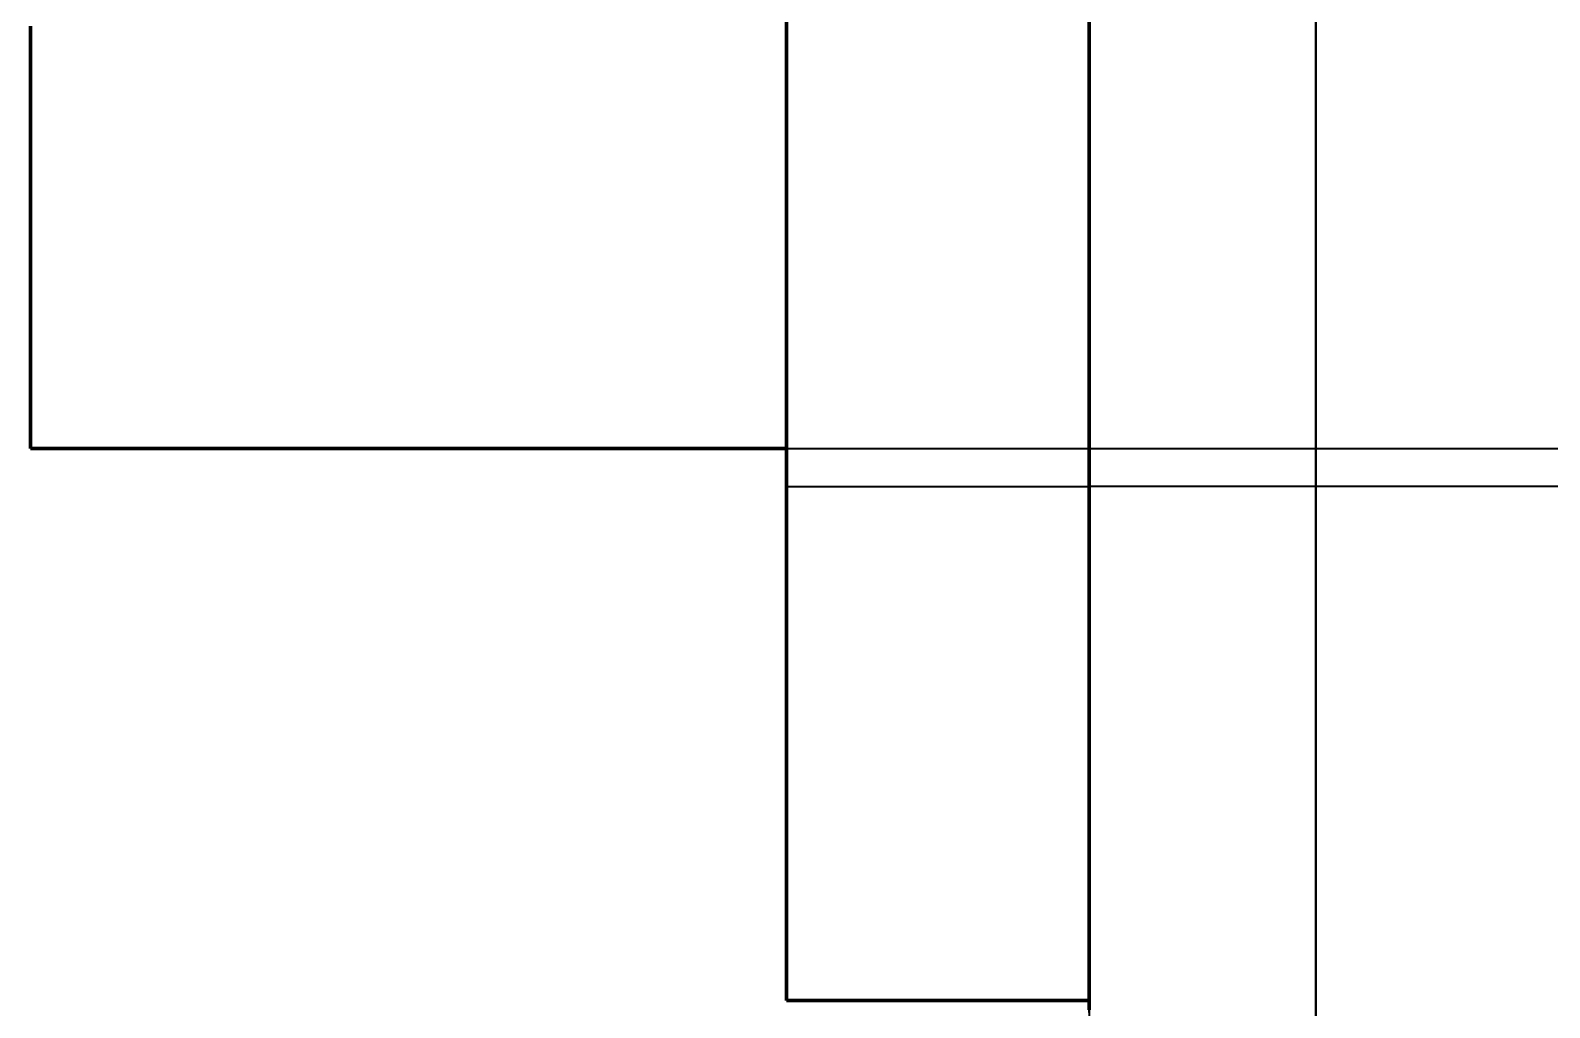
# Model space of a CAD drawing. Header units: millimetres. Extents: x 0 to 2382, y 0 to 420.
# Drawn here: x 137 to 139.009, y 121.991 to 123.283 of the extents above; entities that cross this region are included whole.
import ezdxf

# ---------------------------------------------------------------- set-up
doc = ezdxf.new("R2010")
doc.units = ezdxf.units.MM
doc.linetypes.add('IRAM-E-TRAZOS', pattern=[5, 4, -1])
doc.layers.add('01-VISIBLE', color=7, linetype='CONTINUOUS', lineweight=70)
doc.layers.add('02-OCULTA', color=4, linetype='IRAM-E-TRAZOS', lineweight=35)

msp = doc.modelspace()

# ---------------------------------------------------------------- linework, layer by layer
at = {"layer": '01-VISIBLE'}
for p, q in [((137, 122.73), (138, 122.73)), ((138, 122), (138.4, 122))]:
    msp.add_line(p, q, dxfattribs=at)
for points in [[(138, 123.3), (138, 123.25), (138, 123.2), (138, 123.15), (138, 123.1), (138, 123.05), (138, 123), (138, 122.95), (138, 122.9), (138, 122.85), (138, 122.8), (138, 122.75), (138, 122.7), (138, 122.65), (138, 122.6), (138, 122.55), (138, 122.5), (138, 122.45), (138, 122.4), (138, 122.35), (138, 122.3), (138, 122.25), (138, 122.2), (138, 122.15), (138, 122.1), (138, 122.05), (138, 122)], [(138.4, 121.9875), (138.4, 122.075), (138.4, 122.1625), (138.4, 122.25), (138.4, 122.3375), (138.4, 122.425), (138.4, 122.5125), (138.4, 122.6), (138.4, 122.6875), (138.4, 122.775), (138.4, 122.8625), (138.4, 122.95), (138.4, 123.0375), (138.4, 123.125), (138.4, 123.2125), (138.4, 123.3)], [(137, 123.2888), (137, 123.238), (137, 123.1872), (137, 123.1364), (137, 123.0856), (137, 123.0348), (137, 122.984), (137, 122.9332), (137, 122.8824), (137, 122.8316), (137, 122.7808), (137, 122.73)]]:
    msp.add_lwpolyline(points, dxfattribs=at)
at = {"layer": '02-OCULTA'}
for p, q in [((138, 122.73), (188, 122.73)), ((138, 122.68), (138.4, 122.68)), ((144.4, 122.68), (138.4, 122.68))]:
    msp.add_line(p, q, dxfattribs=at)
for points in [[(138.7, 121.954), (138.7, 122.016), (138.7, 122.078), (138.7, 122.14), (138.7, 122.202), (138.7, 122.264), (138.7, 122.326), (138.7, 122.388), (138.7, 122.45), (138.7, 122.512), (138.7, 122.574), (138.7, 122.636), (138.7, 122.698), (138.7, 122.76), (138.7, 122.822), (138.7, 122.884), (138.7, 122.946), (138.7, 123.008), (138.7, 123.07), (138.7, 123.132), (138.7, 123.194), (138.7, 123.256), (138.7, 123.318)], [(138, 122), (138, 122.05), (138, 122.1), (138, 122.15), (138, 122.2), (138, 122.25), (138, 122.3), (138, 122.35), (138, 122.4), (138, 122.45), (138, 122.5), (138, 122.55), (138, 122.6), (138, 122.65), (138, 122.7), (138, 122.75), (138, 122.8), (138, 122.85), (138, 122.9), (138, 122.95), (138, 123), (138, 123.05), (138, 123.1), (138, 123.15), (138, 123.2), (138, 123.25), (138, 123.3)], [(138, 123.2892), (138, 123.2385), (138, 123.1877), (138, 123.1369), (138, 123.0862), (138, 123.0354), (138, 122.9846), (138, 122.9338), (138, 122.8831), (138, 122.8323), (138, 122.7815), (138, 122.7308), (138, 122.68)], [(138, 122.68), (138, 122.7308), (138, 122.7815), (138, 122.8323), (138, 122.8831), (138, 122.9338), (138, 122.9846), (138, 123.0354), (138, 123.0862), (138, 123.1369), (138, 123.1877), (138, 123.2385), (138, 123.2892)], [(138.4, 121.984), (138.4, 122.047), (138.4, 122.11), (138.4, 122.173), (138.4, 122.236), (138.4, 122.299), (138.4, 122.362), (138.4, 122.425), (138.4, 122.488), (138.4, 122.551), (138.4, 122.614), (138.4, 122.677), (138.4, 122.74), (138.4, 122.803), (138.4, 122.866), (138.4, 122.929), (138.4, 122.992), (138.4, 123.055), (138.4, 123.118), (138.4, 123.181), (138.4, 123.244), (138.4, 123.307)], [(138.4, 123.3), (138.4, 123.25), (138.4, 123.2), (138.4, 123.15), (138.4, 123.1), (138.4, 123.05), (138.4, 123), (138.4, 122.95), (138.4, 122.9), (138.4, 122.85), (138.4, 122.8), (138.4, 122.75), (138.4, 122.7), (138.4, 122.65), (138.4, 122.6), (138.4, 122.55), (138.4, 122.5), (138.4, 122.45), (138.4, 122.4), (138.4, 122.35), (138.4, 122.3), (138.4, 122.25), (138.4, 122.2), (138.4, 122.15), (138.4, 122.1), (138.4, 122.05), (138.4, 122), (138.4, 121.95)], [(138.4, 123.3), (138.4, 123.25), (138.4, 123.2), (138.4, 123.15), (138.4, 123.1), (138.4, 123.05), (138.4, 123), (138.4, 122.95), (138.4, 122.9), (138.4, 122.85), (138.4, 122.8), (138.4, 122.75), (138.4, 122.7), (138.4, 122.65), (138.4, 122.6), (138.4, 122.55), (138.4, 122.5), (138.4, 122.45), (138.4, 122.4), (138.4, 122.35), (138.4, 122.3), (138.4, 122.25), (138.4, 122.2), (138.4, 122.15), (138.4, 122.1), (138.4, 122.05), (138.4, 122), (138.4, 121.95)], [(138.4, 123.3), (138.4, 123.25), (138.4, 123.2), (138.4, 123.15), (138.4, 123.1), (138.4, 123.05), (138.4, 123), (138.4, 122.95), (138.4, 122.9), (138.4, 122.85), (138.4, 122.8), (138.4, 122.75), (138.4, 122.7), (138.4, 122.65), (138.4, 122.6), (138.4, 122.55), (138.4, 122.5), (138.4, 122.45), (138.4, 122.4), (138.4, 122.35), (138.4, 122.3), (138.4, 122.25), (138.4, 122.2), (138.4, 122.15), (138.4, 122.1), (138.4, 122.05), (138.4, 122)], [(138.4, 122), (138.4, 122.05), (138.4, 122.1), (138.4, 122.15), (138.4, 122.2), (138.4, 122.25), (138.4, 122.3), (138.4, 122.35), (138.4, 122.4), (138.4, 122.45), (138.4, 122.5), (138.4, 122.55), (138.4, 122.6), (138.4, 122.65), (138.4, 122.7), (138.4, 122.75), (138.4, 122.8), (138.4, 122.85), (138.4, 122.9), (138.4, 122.95), (138.4, 123), (138.4, 123.05), (138.4, 123.1), (138.4, 123.15), (138.4, 123.2), (138.4, 123.25), (138.4, 123.3)], [(138.4, 123.2953), (138.4, 123.2449), (138.4, 123.1946), (138.4, 123.1442), (138.4, 123.0939), (138.4, 123.0436), (138.4, 122.9932), (138.4, 122.9429), (138.4, 122.8925), (138.4, 122.8422), (138.4, 122.7919), (138.4, 122.7415), (138.4, 122.6912), (138.4, 122.6408), (138.4, 122.5905), (138.4, 122.5402), (138.4, 122.4898), (138.4, 122.4395), (138.4, 122.3892), (138.4, 122.3388), (138.4, 122.2885), (138.4, 122.2381), (138.4, 122.1878), (138.4, 122.1375), (138.4, 122.0871), (138.4, 122.0368), (138.4, 121.9864)], [(138.4, 121.9864), (138.4, 122.0368), (138.4, 122.0871), (138.4, 122.1375), (138.4, 122.1878), (138.4, 122.2381), (138.4, 122.2885), (138.4, 122.3388), (138.4, 122.3892), (138.4, 122.4395), (138.4, 122.4898), (138.4, 122.5402), (138.4, 122.5905), (138.4, 122.6408), (138.4, 122.6912), (138.4, 122.7415), (138.4, 122.7919), (138.4, 122.8422), (138.4, 122.8925), (138.4, 122.9429), (138.4, 122.9932), (138.4, 123.0436), (138.4, 123.0939), (138.4, 123.1442), (138.4, 123.1946), (138.4, 123.2449), (138.4, 123.2953)], [(138.4, 123.2892), (138.4, 123.2385), (138.4, 123.1877), (138.4, 123.1369), (138.4, 123.0862), (138.4, 123.0354), (138.4, 122.9846), (138.4, 122.9338), (138.4, 122.8831), (138.4, 122.8323), (138.4, 122.7815), (138.4, 122.7308), (138.4, 122.68)], [(138.4, 122.68), (138.4, 122.7308), (138.4, 122.7815), (138.4, 122.8323), (138.4, 122.8831), (138.4, 122.9338), (138.4, 122.9846), (138.4, 123.0354), (138.4, 123.0862), (138.4, 123.1369), (138.4, 123.1877), (138.4, 123.2385), (138.4, 123.2892)], [(138.4, 123.2892), (138.4, 123.2385), (138.4, 123.1877), (138.4, 123.1369), (138.4, 123.0862), (138.4, 123.0354), (138.4, 122.9846), (138.4, 122.9338), (138.4, 122.8831), (138.4, 122.8323), (138.4, 122.7815), (138.4, 122.7308), (138.4, 122.68)], [(138.4, 122.68), (138.4, 122.7308), (138.4, 122.7815), (138.4, 122.8323), (138.4, 122.8831), (138.4, 122.9338), (138.4, 122.9846), (138.4, 123.0354), (138.4, 123.0862), (138.4, 123.1369), (138.4, 123.1877), (138.4, 123.2385), (138.4, 123.2892)], [(138.7, 121.984), (138.7, 122.047), (138.7, 122.11), (138.7, 122.173), (138.7, 122.236), (138.7, 122.299), (138.7, 122.362), (138.7, 122.425), (138.7, 122.488), (138.7, 122.551), (138.7, 122.614), (138.7, 122.677), (138.7, 122.74), (138.7, 122.803), (138.7, 122.866), (138.7, 122.929), (138.7, 122.992), (138.7, 123.055), (138.7, 123.118), (138.7, 123.181), (138.7, 123.244), (138.7, 123.307)], [(138.7, 123.3), (138.7, 123.25), (138.7, 123.2), (138.7, 123.15), (138.7, 123.1), (138.7, 123.05), (138.7, 123), (138.7, 122.95), (138.7, 122.9), (138.7, 122.85), (138.7, 122.8), (138.7, 122.75), (138.7, 122.7), (138.7, 122.65), (138.7, 122.6), (138.7, 122.55), (138.7, 122.5), (138.7, 122.45), (138.7, 122.4), (138.7, 122.35), (138.7, 122.3), (138.7, 122.25), (138.7, 122.2), (138.7, 122.15), (138.7, 122.1), (138.7, 122.05), (138.7, 122), (138.7, 121.95)], [(138.7, 123.3), (138.7, 123.25), (138.7, 123.2), (138.7, 123.15), (138.7, 123.1), (138.7, 123.05), (138.7, 123), (138.7, 122.95), (138.7, 122.9), (138.7, 122.85), (138.7, 122.8), (138.7, 122.75), (138.7, 122.7), (138.7, 122.65), (138.7, 122.6), (138.7, 122.55), (138.7, 122.5), (138.7, 122.45), (138.7, 122.4), (138.7, 122.35), (138.7, 122.3), (138.7, 122.25), (138.7, 122.2), (138.7, 122.15), (138.7, 122.1), (138.7, 122.05), (138.7, 122), (138.7, 121.95)], [(137, 122.73), (137, 122.7808), (137, 122.8316), (137, 122.8824), (137, 122.9332), (137, 122.984), (137, 123.0348), (137, 123.0856), (137, 123.1364), (137, 123.1872), (137, 123.238), (137, 123.2888)]]:
    msp.add_lwpolyline(points, dxfattribs=at)

doc.saveas('drawing.dxf')
